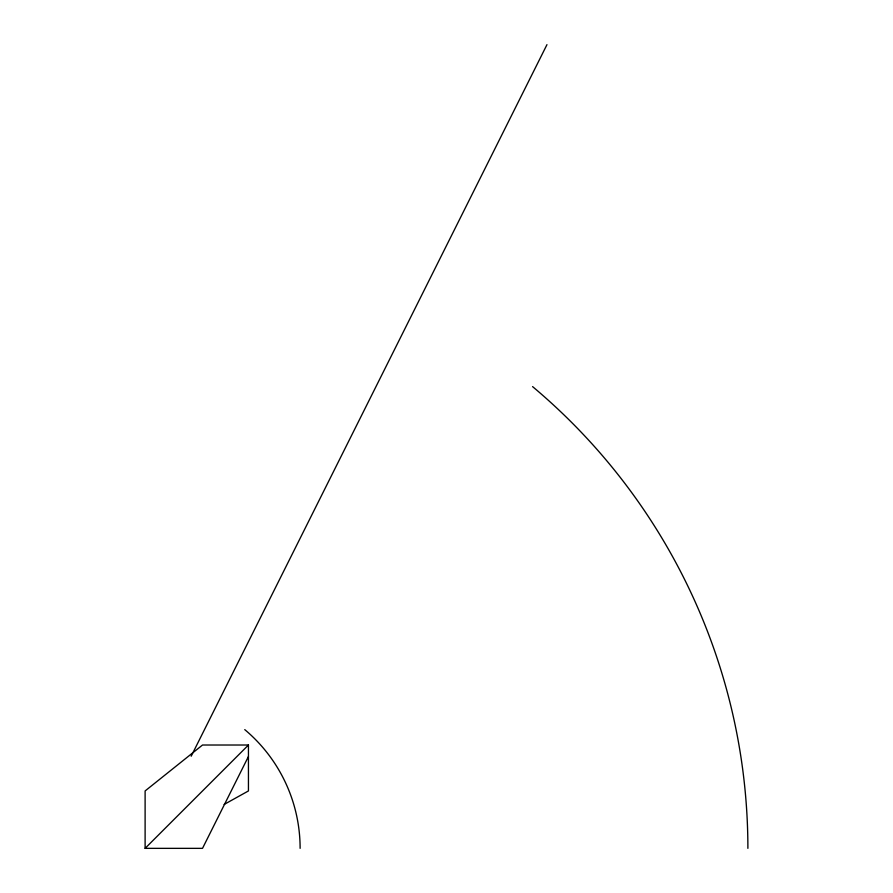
<?xml version="1.0" encoding="UTF-8"?>
<svg xmlns="http://www.w3.org/2000/svg" width="893" height="893" viewBox="0 0 893 893"><rect width="100%" height="100%" fill="white"/><g stroke="black" fill="none" stroke-linecap="round" stroke-linejoin="round"><path stroke-width="1.34" d="M191.18 756.226L546.962 44.65M248.444 756.494L202.521 848.35L145.112 848.35L145.112 790.941L202.521 745.019L248.444 745.019L248.444 790.941L224.132 804.448M145.112 848.35L248.444 745.019M244.749 729.614A155.002 155.002 0 0 1 300.115 848.35M532.574 386.602A602.775 602.775 0 0 1 747.887 848.35"/></g></svg>
